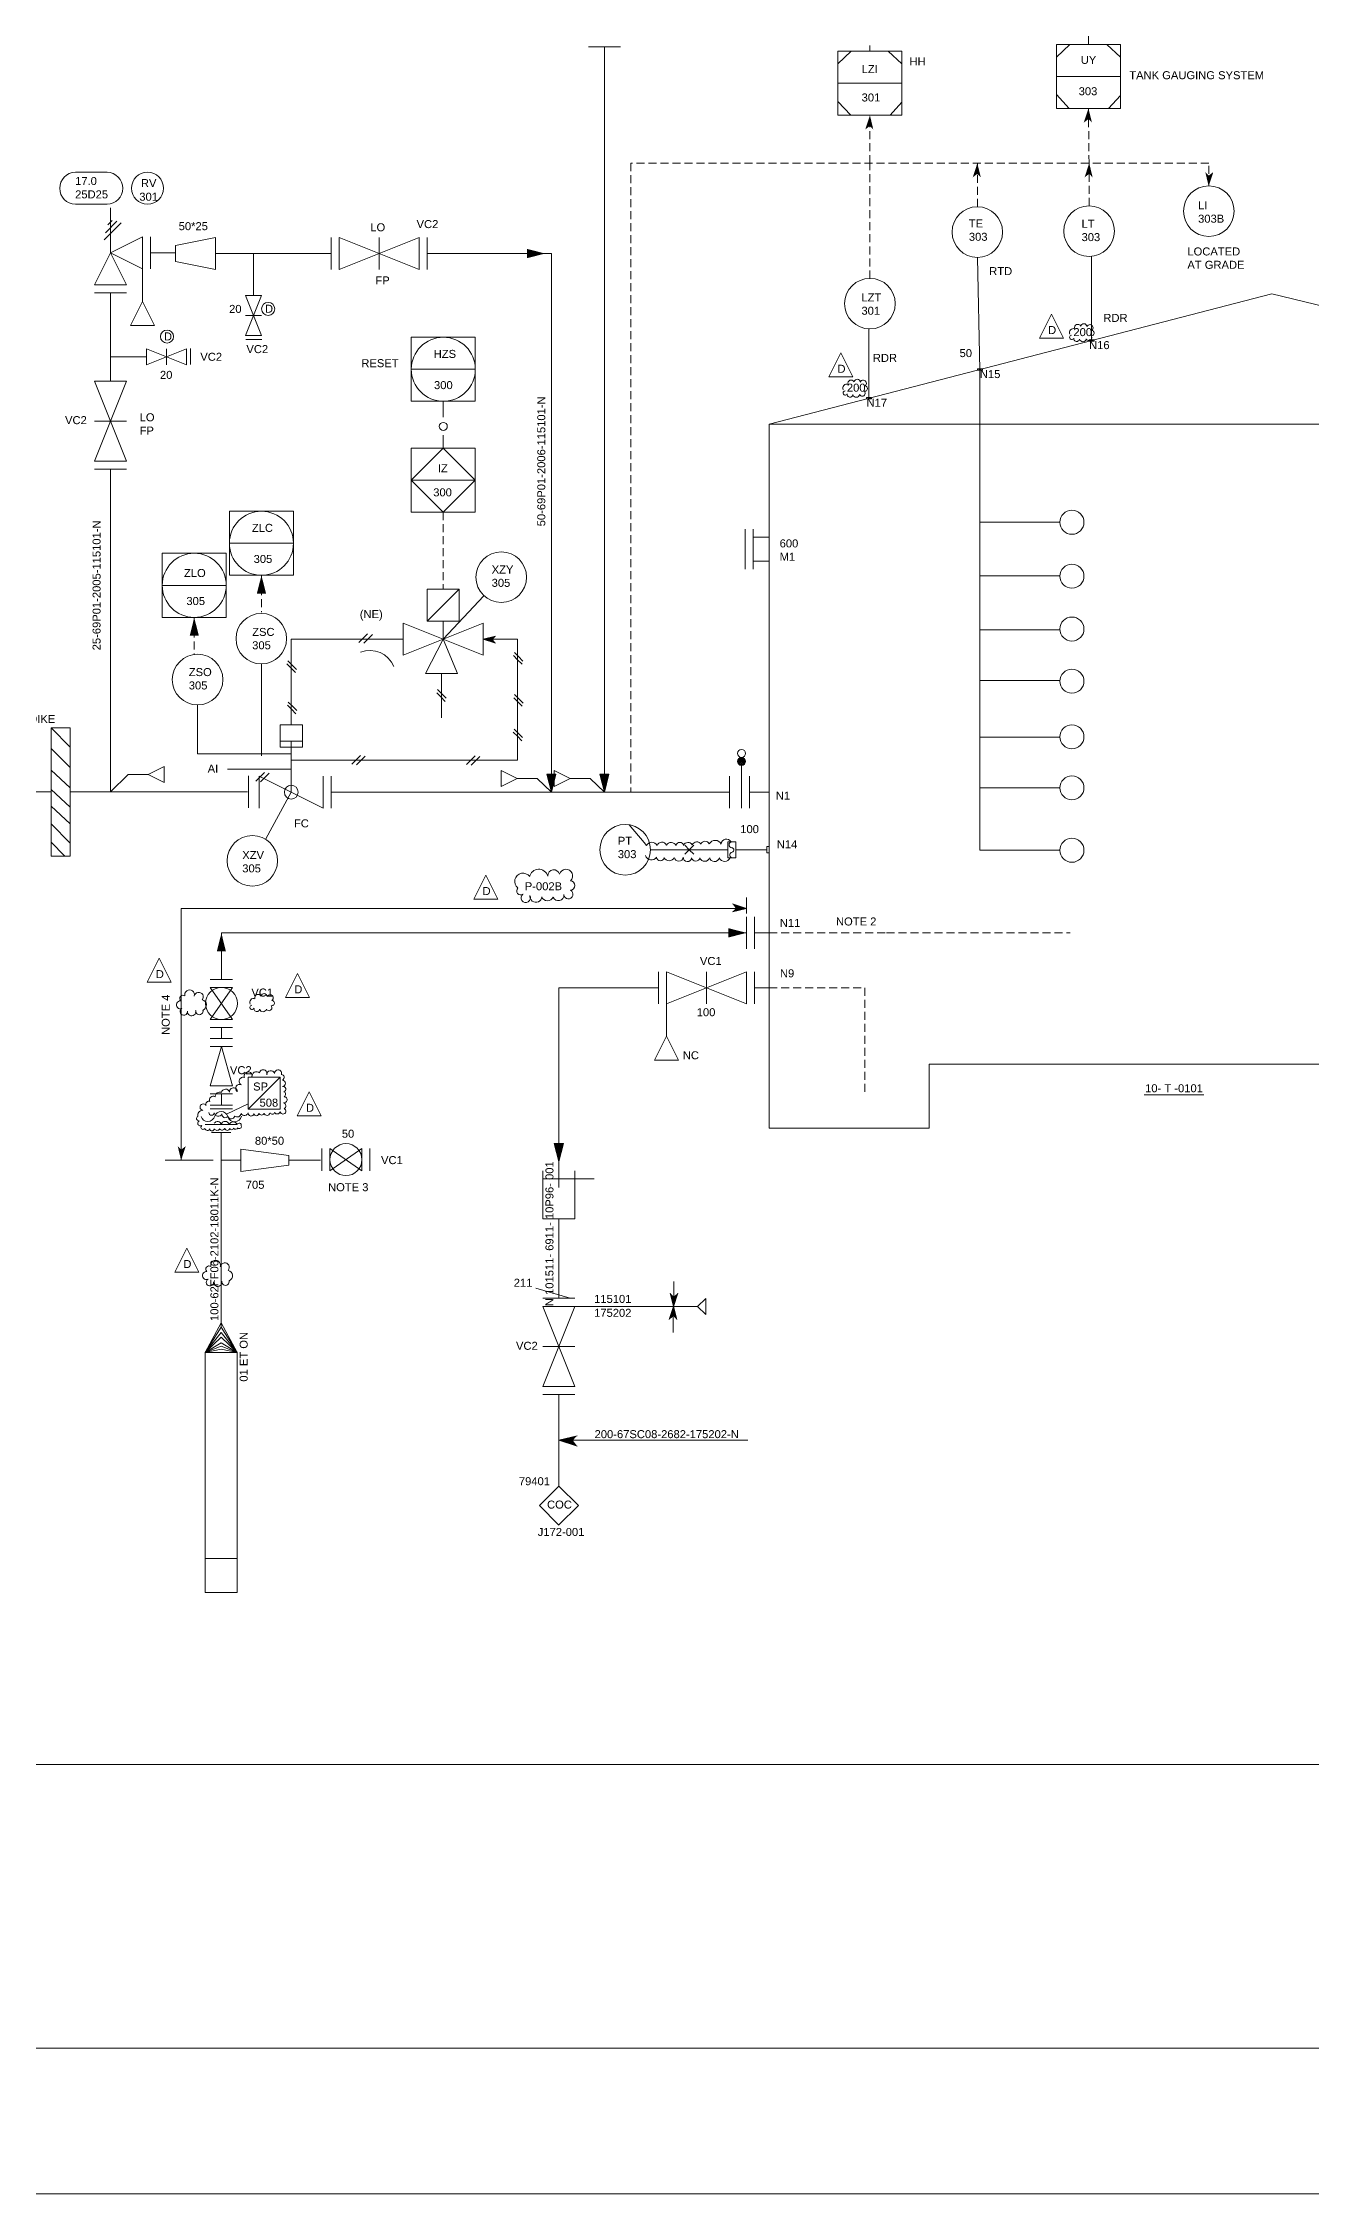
# Model space of a CAD drawing. Header units: millimetres. Extents: x -12 to 339, y -43 to 165.
# Drawn here: x 67.2 to 146.5, y -43.4 to 91 of the extents above; entities that cross this region are included whole.
import ezdxf

# ---------------------------------------------------------------- set-up
doc = ezdxf.new("R2010")
doc.units = ezdxf.units.MM
doc.header["$MEASUREMENT"] = 0
doc.linetypes.add('DASHED', pattern=[0.75, 0.5, -0.25])
doc.layers.add('PDF_Geometry', color=7, linetype='Continuous')
doc.styles.get("Standard").update_dxf_attribs({"font": 'arial.ttf'})

msp = doc.modelspace()

# ---------------------------------------------------------------- hatches: boundary and pattern name
at = {"lineweight": 5}
h = msp.add_hatch(color=256, dxfattribs=at)
h.dxf.hatch_style = 1
h.paths.add_polyline_path([(118.87, 86.47), (118.87, 85.8), (119.08, 85.58)])
h.paths.add_polyline_path([(118.58, 85.58), (118.87, 85.8), (118.87, 86.47)])
h = msp.add_hatch(color=256, dxfattribs=at)
h.dxf.hatch_style = 1
h.paths.add_polyline_path([(132.52, 86.9), (132.52, 86.23), (132.74, 86.01)])
h.paths.add_polyline_path([(132.23, 86.01), (132.52, 86.23), (132.52, 86.9)])
h = msp.add_hatch(color=256, dxfattribs=at)
h.dxf.hatch_style = 1
h.paths.add_polyline_path([(125.58, 83.47), (125.58, 82.81), (125.8, 82.59)])
h.paths.add_polyline_path([(125.29, 82.59), (125.58, 82.81), (125.58, 83.47)])
h = msp.add_hatch(color=256, dxfattribs=at)
h.dxf.hatch_style = 1
h.paths.add_polyline_path([(132.57, 83.48), (132.57, 82.81), (132.78, 82.59)])
h.paths.add_polyline_path([(132.28, 82.59), (132.57, 82.81), (132.57, 83.48)])
h = msp.add_hatch(color=256, dxfattribs=at)
h.dxf.hatch_style = 1
h.paths.add_polyline_path([(140.03, 82.03), (140.03, 82.7), (139.82, 82.92)])
h.paths.add_polyline_path([(140.32, 82.92), (140.03, 82.7), (140.03, 82.03)])
h = msp.add_hatch(color=256, dxfattribs=at)
h.dxf.hatch_style = 1
h.paths.add_polyline_path([(98.58, 77.83), (97.45, 78.12), (97.45, 77.83)])
h.paths.add_polyline_path([(98.58, 77.83), (97.45, 77.83), (97.45, 77.54)])
h = msp.add_hatch(color=256, dxfattribs=at)
h.dxf.hatch_style = 1
h.paths.add_polyline_path([(80.86, 57.72), (80.57, 56.58), (80.86, 56.58)])
h.paths.add_polyline_path([(80.86, 57.72), (80.86, 56.58), (81.15, 56.58)])
h = msp.add_hatch(color=256, dxfattribs=at)
h.dxf.hatch_style = 1
h.paths.add_polyline_path([(76.66, 55.09), (76.38, 53.95), (76.66, 53.95)])
h.paths.add_polyline_path([(76.66, 55.09), (76.66, 53.95), (76.95, 53.95)])
h = msp.add_hatch(color=256, dxfattribs=at)
h.dxf.hatch_style = 1
h.paths.add_polyline_path([(94.72, 53.73), (95.31, 53.73), (95.51, 53.92)])
h.paths.add_polyline_path([(95.51, 53.47), (95.31, 53.73), (94.72, 53.73)])
h = msp.add_hatch(color=256, dxfattribs=at)
h.dxf.hatch_style = 1
h.paths.add_polyline_path([(98.97, 44.18), (99.25, 45.31), (98.97, 45.31)])
h.paths.add_polyline_path([(98.97, 44.18), (98.97, 45.31), (98.68, 45.31)])
h = msp.add_hatch(color=256, dxfattribs=at)
h.dxf.hatch_style = 1
h.paths.add_polyline_path([(102.28, 44.18), (102.57, 45.31), (102.28, 45.31)])
h.paths.add_polyline_path([(102.28, 44.18), (102.28, 45.31), (101.99, 45.31)])
h = msp.add_hatch(color=256, dxfattribs=at)
h.dxf.hatch_style = 1
h.paths.add_polyline_path([(111.16, 36.92), (110.49, 36.92), (110.28, 36.71)])
h.paths.add_polyline_path([(110.28, 37.21), (110.49, 36.92), (111.16, 36.92)])
h = msp.add_hatch(color=256, dxfattribs=at)
h.dxf.hatch_style = 1
h.paths.add_polyline_path([(78.36, 35.37), (78.07, 34.23), (78.36, 34.23)])
h.paths.add_polyline_path([(78.36, 35.37), (78.36, 34.23), (78.64, 34.23)])
h = msp.add_hatch(color=256, dxfattribs=at)
h.dxf.hatch_style = 1
h.paths.add_polyline_path([(111.16, 35.39), (110.03, 35.68), (110.03, 35.39)])
h.paths.add_polyline_path([(111.16, 35.39), (110.03, 35.39), (110.03, 35.1)])
h = msp.add_hatch(color=256, dxfattribs=at)
h.dxf.hatch_style = 1
h.paths.add_polyline_path([(75.84, 21.17), (75.84, 21.84), (75.63, 22.06)])
h.paths.add_polyline_path([(76.13, 22.06), (75.84, 21.84), (75.84, 21.17)])
h = msp.add_hatch(color=256, dxfattribs=at)
h.dxf.hatch_style = 1
h.paths.add_polyline_path([(99.44, 21.1), (99.73, 22.23), (99.44, 22.23)])
h.paths.add_polyline_path([(99.44, 21.1), (99.44, 22.23), (99.15, 22.23)])
h = msp.add_hatch(color=256, dxfattribs=at)
h.dxf.hatch_style = 1
h.paths.add_polyline_path([(106.6, 12.05), (106.6, 12.67), (106.4, 12.87)])
h.paths.add_polyline_path([(106.87, 12.87), (106.6, 12.67), (106.6, 12.05)])
h = msp.add_hatch(color=256, dxfattribs=at)
h.dxf.hatch_style = 1
h.paths.add_polyline_path([(106.6, 12.05), (106.6, 11.43), (106.8, 11.23)])
h.paths.add_polyline_path([(106.33, 11.23), (106.6, 11.43), (106.6, 12.05)])
h = msp.add_hatch(color=256, dxfattribs=at)
h.dxf.hatch_style = 1
h.paths.add_polyline_path([(99.44, 3.69), (100.31, 3.69), (100.58, 3.97)])
h.paths.add_polyline_path([(100.58, 3.32), (100.31, 3.69), (99.44, 3.69)])

# ---------------------------------------------------------------- linework, layer by layer
for p, q in [((132.52, 90.9), (132.52, 91.72)), ((103.28, 90.74), (101.28, 90.74)), ((102.28, 84.63), (102.28, 90.72)), ((116.87, 86.48), (116.87, 90.48)), ((116.87, 90.48), (120.87, 90.48)), ((116.87, 89.68), (117.7, 90.48)), ((118.87, 90.48), (118.87, 90.83)), ((120.87, 89.68), (120.01, 90.48)), ((120.87, 90.48), (120.87, 86.48)), ((130.52, 86.9), (130.52, 90.9)), ((130.52, 90.9), (134.52, 90.9)), ((130.52, 90.1), (131.35, 90.9)), ((134.52, 90.1), (133.66, 90.9)), ((134.52, 90.9), (134.52, 86.9)), ((130.52, 88.9), (134.52, 88.9)), ((116.87, 88.48), (120.87, 88.48)), ((131.32, 86.9), (130.52, 87.76)), ((134.52, 87.7), (133.78, 86.9)), ((117.67, 86.48), (116.87, 87.33)), ((118.87, 86.48), (116.87, 86.48)), ((120.87, 86.48), (118.87, 86.48)), ((120.87, 87.28), (120.13, 86.48)), ((132.52, 86.9), (130.52, 86.9)), ((134.52, 86.9), (132.52, 86.9)), ((102.28, 44.18), (102.28, 84.63)), ((69.24, 82.91), (71.22, 82.91)), ((69.24, 80.91), (71.22, 80.91)), ((71.42, 77.87), (71.42, 80.69)), ((71.03, 78.69), (72.09, 79.75)), ((71.11, 79.13), (71.83, 79.85)), ((71.26, 79.62), (71.53, 79.89)), ((73.43, 78.87), (71.42, 77.87)), ((73.43, 78.87), (73.43, 76.87)), ((73.93, 77.87), (73.93, 78.87)), ((73.93, 78.87), (73.93, 76.87)), ((77.98, 78.84), (75.48, 78.34)), ((75.48, 78.34), (75.48, 77.34)), ((77.98, 76.84), (77.98, 78.84)), ((85.22, 76.83), (85.22, 78.83)), ((85.72, 78.83), (85.72, 76.83)), ((85.72, 78.83), (90.72, 76.83)), ((85.72, 76.83), (90.72, 78.83)), ((88.22, 76.83), (88.22, 78.83)), ((90.72, 76.83), (90.72, 78.83)), ((91.22, 77.83), (91.22, 78.83)), ((91.22, 78.83), (91.22, 76.83)), ((70.42, 75.87), (71.42, 77.87)), ((71.42, 77.87), (72.42, 75.87)), ((71.42, 77.87), (73.43, 76.87)), ((73.43, 76.87), (73.43, 74.84)), ((73.93, 76.87), (73.93, 77.87)), ((73.93, 77.87), (75.47, 77.87)), ((75.48, 77.34), (77.98, 76.84)), ((77.98, 77.84), (85.22, 77.84)), ((80.37, 77.84), (80.37, 75.21)), ((85.22, 77.83), (85.22, 76.83)), ((88.22, 77.83), (88.22, 76.83)), ((91.22, 77.83), (98.97, 77.83)), ((98.97, 77.83), (98.97, 76.39)), ((125.74, 70.55), (125.58, 77.59)), ((132.72, 72.44), (132.72, 77.65)), ((72.42, 75.87), (70.42, 75.87)), ((70.92, 75.37), (70.42, 75.37)), ((70.42, 75.37), (72.42, 75.37)), ((71.42, 75.37), (70.92, 75.37)), ((71.42, 75.87), (72.42, 75.87)), ((71.42, 71.37), (71.42, 75.37)), ((98.97, 44.18), (98.97, 76.39)), ((143.98, 75.32), (112.58, 67.18)), ((177.25, 67.18), (143.98, 75.32)), ((72.68, 73.34), (73.43, 74.84)), ((73.43, 74.84), (74.18, 73.34)), ((80.87, 75.21), (79.87, 75.21)), ((80.87, 75.21), (79.87, 72.71)), ((80.87, 72.71), (79.87, 75.21)), ((80.87, 73.96), (79.87, 73.96)), ((80.37, 73.96), (80.87, 73.96)), ((129.46, 72.55), (130.21, 74.05)), ((130.21, 74.05), (130.96, 72.55)), ((73.43, 73.34), (72.68, 73.34)), ((72.68, 73.34), (74.18, 73.34)), ((79.86, 72.71), (80.86, 72.71)), ((90.22, 68.6), (90.22, 72.6)), ((90.22, 72.6), (94.22, 72.6)), ((94.22, 72.6), (94.22, 68.6)), ((118.81, 68.84), (118.81, 73.12)), ((71.42, 69.85), (71.42, 71.37)), ((71.42, 71.37), (73.68, 71.37)), ((73.68, 71.37), (73.68, 71.87)), ((73.68, 71.87), (73.68, 70.87)), ((73.68, 71.87), (76.18, 70.87)), ((76.18, 71.87), (73.68, 70.87)), ((73.68, 70.87), (74.93, 71.37)), ((74.93, 71.37), (74.93, 71.87)), ((74.93, 71.87), (74.93, 70.87)), ((76.18, 70.87), (76.18, 71.87)), ((76.18, 70.87), (76.18, 71.87)), ((76.43, 71.89), (76.43, 70.89)), ((76.43, 71.29), (76.43, 71.79)), ((76.43, 71.37), (76.43, 71.29)), ((80.89, 72.46), (79.89, 72.46)), ((116.31, 70.13), (117.06, 71.63)), ((117.06, 71.63), (117.81, 70.13)), ((129.46, 72.55), (130.96, 72.55)), ((90.22, 70.6), (94.22, 70.6)), ((116.31, 70.13), (117.81, 70.13)), ((125.74, 70.55), (125.74, 40.55)), ((72.42, 69.85), (70.42, 69.85)), ((70.42, 64.85), (72.42, 69.85)), ((72.42, 64.85), (70.42, 69.85)), ((92.22, 68.6), (90.22, 68.6)), ((92.22, 67.6), (92.22, 68.6)), ((94.22, 68.6), (92.22, 68.6)), ((72.42, 67.35), (70.42, 67.35)), ((71.42, 67.35), (72.42, 67.35)), ((92.22, 65.67), (92.22, 66.49)), ((112.58, 44.18), (112.58, 67.18)), ((144.91, 67.18), (112.58, 67.18)), ((144.91, 67.18), (177.25, 67.18)), ((71.42, 64.85), (70.42, 64.85)), ((70.42, 64.85), (72.42, 64.85)), ((90.22, 61.67), (90.22, 65.67)), ((90.22, 65.67), (94.22, 65.67)), ((90.22, 63.67), (92.22, 65.67)), ((92.22, 65.67), (94.22, 63.67)), ((94.22, 65.67), (94.22, 61.67)), ((72.42, 64.35), (70.42, 64.35)), ((71.42, 44.19), (71.42, 64.35)), ((71.42, 64.35), (72.42, 64.35)), ((92.22, 61.67), (90.22, 63.67)), ((94.22, 63.67), (90.22, 63.67)), ((94.22, 63.67), (92.22, 61.67)), ((78.86, 61.73), (82.86, 61.73)), ((78.86, 61.73), (78.86, 57.73)), ((82.86, 61.73), (82.86, 57.73)), ((92.22, 61.67), (90.22, 61.67)), ((94.22, 61.67), (92.22, 61.67)), ((111.08, 60.62), (111.08, 58.12)), ((111.58, 60.12), (111.58, 60.62)), ((111.58, 60.62), (111.58, 58.62)), ((125.74, 61.04), (130.74, 61.04)), ((78.86, 59.73), (82.86, 59.73)), ((112.58, 60.12), (111.58, 60.12)), ((74.66, 59.1), (78.66, 59.1)), ((74.66, 59.1), (74.66, 55.1)), ((78.66, 59.1), (78.66, 55.1)), ((111.58, 58.62), (111.58, 58.12)), ((111.58, 58.12), (111.58, 58.62)), ((111.58, 58.62), (112.58, 58.62)), ((74.66, 57.1), (78.66, 57.1)), ((82.86, 57.73), (78.86, 57.73)), ((91.22, 54.87), (91.22, 56.87)), ((91.22, 56.87), (93.22, 56.87)), ((91.22, 54.87), (93.22, 56.87)), ((92.22, 53.73), (94.76, 56.45)), ((93.22, 56.87), (93.22, 54.87)), ((125.74, 57.69), (130.74, 57.69)), ((78.66, 55.1), (74.66, 55.1)), ((86.95, 53.53), (87.49, 54.07)), ((87.25, 53.49), (87.79, 54.03)), ((89.72, 53.73), (89.72, 54.73)), ((89.72, 54.73), (89.72, 52.73)), ((89.72, 54.73), (94.72, 52.73)), ((94.72, 54.73), (89.72, 52.73)), ((92.22, 54.87), (91.22, 54.87)), ((92.22, 54.87), (91.22, 54.87)), ((92.22, 53.73), (92.22, 54.87)), ((93.22, 54.87), (92.22, 54.87)), ((94.72, 52.73), (94.72, 54.73)), ((94.72, 52.73), (94.72, 54.73)), ((125.74, 54.33), (130.74, 54.33)), ((82.72, 48.39), (82.72, 53.73)), ((82.72, 53.73), (89.72, 53.73)), ((89.72, 52.73), (92.22, 53.73)), ((91.1, 51.59), (92.22, 53.73)), ((93.1, 51.59), (92.22, 53.73)), ((96.85, 53.73), (94.72, 53.73)), ((96.86, 52.45), (96.6, 52.71)), ((96.91, 52.65), (96.66, 52.91)), ((96.85, 46.18), (96.85, 53.73)), ((97.14, 52.17), (96.86, 52.45)), ((97.19, 52.37), (96.91, 52.65)), ((80.86, 46.45), (80.86, 52.19)), ((82.71, 51.93), (82.45, 52.19)), ((82.76, 52.13), (82.5, 52.39)), ((82.98, 51.66), (82.71, 51.93)), ((83.04, 51.85), (82.76, 52.13)), ((91.1, 51.59), (93.1, 51.59)), ((92.1, 51.59), (92.1, 48.82)), ((125.74, 51.15), (130.74, 51.15)), ((82.79, 49.55), (82.53, 49.81)), ((92.07, 50.13), (91.81, 50.39)), ((92.12, 50.33), (91.86, 50.59)), ((92.34, 49.85), (92.07, 50.13)), ((92.39, 50.05), (92.12, 50.33)), ((96.88, 49.82), (96.62, 50.08)), ((96.93, 50.02), (96.67, 50.28)), ((97.15, 49.55), (96.88, 49.82)), ((97.21, 49.74), (96.93, 50.02)), ((76.87, 49.63), (76.87, 46.58)), ((82.02, 46.99), (82.02, 48.39)), ((82.02, 48.39), (83.42, 48.39)), ((82.74, 49.36), (82.48, 49.61)), ((83.01, 49.08), (82.74, 49.36)), ((83.07, 49.28), (82.79, 49.55)), ((83.42, 48.39), (83.42, 46.99)), ((67.72, 44.19), (67.72, 48.19)), ((67.72, 48.19), (68.92, 48.19)), ((67.72, 48.19), (68.92, 47)), ((68.92, 48.19), (68.92, 40.19)), ((82.02, 47.37), (83.42, 47.37)), ((83.42, 47.37), (82.72, 47.37)), ((82.72, 47.37), (82.72, 46.99)), ((96.85, 47.67), (96.59, 47.93)), ((96.9, 47.87), (96.64, 48.12)), ((97.12, 47.39), (96.85, 47.67)), ((97.17, 47.59), (96.9, 47.87)), ((125.74, 47.62), (130.74, 47.62)), ((68.92, 45.71), (67.72, 46.91)), ((74.79, 45.79), (73.79, 45.29)), ((74.79, 44.79), (74.79, 45.79)), ((76.87, 46.58), (82.72, 46.58)), ((82.72, 46.99), (82.02, 46.99)), ((82.72, 46.58), (82.72, 46.99)), ((83.42, 46.99), (82.72, 46.99)), ((82.72, 46.58), (82.72, 46.18)), ((82.72, 44.18), (82.72, 46.18)), ((82.72, 46.18), (96.85, 46.18)), ((86.5, 45.93), (87.04, 46.47)), ((86.8, 45.89), (87.34, 46.43)), ((93.66, 45.91), (94.2, 46.45)), ((93.96, 45.87), (94.5, 46.41)), ((110.85, 45.6), (110.85, 45.85)), ((68.92, 44.45), (67.72, 45.55)), ((68.92, 43.25), (67.72, 44.35)), ((71.42, 44.19), (72.53, 45.29)), ((72.53, 45.29), (73.79, 45.29)), ((73.79, 45.29), (74.79, 44.79)), ((82.72, 45.62), (78.73, 45.62)), ((80.06, 45.19), (80.06, 43.19)), ((81.04, 45.4), (80.5, 44.86)), ((80.72, 45.18), (84.72, 43.18)), ((80.72, 44.18), (80.72, 45.18)), ((81.34, 45.36), (80.81, 44.82)), ((84.72, 43.18), (84.72, 45.18)), ((85.22, 44.18), (85.22, 45.18)), ((95.83, 45.54), (95.83, 44.54)), ((96.83, 45.04), (95.83, 45.54)), ((95.83, 44.54), (96.83, 45.04)), ((98.1, 45.04), (96.83, 45.04)), ((98.97, 44.18), (98.09, 45.04)), ((99.15, 45.54), (99.15, 44.54)), ((100.15, 45.04), (99.15, 45.54)), ((99.15, 44.54), (100.15, 45.04)), ((101.41, 45.04), (100.15, 45.04)), ((102.28, 44.18), (101.4, 45.04)), ((110.1, 44.18), (110.1, 45.18)), ((110.85, 45.6), (110.85, 43.18)), ((111.35, 44.18), (111.35, 45.18)), ((125.74, 44.44), (130.74, 44.44)), ((65.8, 44.19), (67.72, 44.19)), ((67.72, 40.19), (67.72, 44.19)), ((68.92, 42.21), (67.72, 43.3)), ((68.92, 44.19), (79.99, 44.19)), ((68.92, 44.19), (71.42, 44.19)), ((80.06, 43.19), (80.06, 44.19)), ((80.72, 44.18), (80.72, 43.18)), ((82.72, 44.18), (81.13, 41.26)), ((85.22, 44.18), (85.22, 43.18)), ((85.22, 44.18), (98.97, 44.18)), ((98.97, 44.18), (102.28, 44.18)), ((102.28, 44.18), (110.1, 44.18)), ((110.1, 44.18), (110.1, 43.18)), ((111.35, 43.18), (111.35, 44.18)), ((111.35, 44.18), (112.58, 44.18)), ((112.58, 44.18), (112.58, 40.28)), ((67.72, 42.19), (68.92, 40.99)), ((67.72, 41.05), (68.56, 40.21)), ((105.16, 40.58), (110, 40.58)), ((107.3, 40.86), (107.58, 40.58)), ((107.58, 40.58), (107.3, 40.3)), ((107.58, 40.58), (107.86, 40.86)), ((107.58, 40.58), (107.86, 40.3)), ((110, 40.58), (110, 41.08)), ((110, 41.08), (110.2, 41.08)), ((110, 40.08), (110, 40.58)), ((110.2, 41.08), (110.5, 41.08)), ((110.5, 41.08), (110.5, 40.08)), ((110.5, 40.58), (112.19, 40.58)), ((112.19, 40.58), (112.43, 40.58)), ((112.58, 40.78), (112.43, 40.78)), ((112.43, 40.78), (112.43, 40.58)), ((112.43, 40.58), (112.43, 40.39)), ((112.43, 40.39), (112.58, 40.39)), ((125.74, 40.55), (130.74, 40.55)), ((68.92, 40.19), (67.72, 40.19)), ((94.13, 37.5), (94.88, 39)), ((94.88, 39), (95.63, 37.5)), ((110.5, 40.08), (110, 40.08)), ((112.58, 40.28), (112.58, 30.18)), ((75.84, 21.18), (75.84, 36.92)), ((75.84, 36.92), (92.51, 36.92)), ((92.51, 36.92), (102.05, 36.92)), ((94.13, 37.5), (95.63, 37.5)), ((102.05, 36.92), (111.16, 36.92)), ((111.16, 36.59), (111.16, 37.59)), ((111.16, 35.39), (111.16, 36.39)), ((111.16, 36.39), (111.16, 34.39)), ((111.66, 35.89), (111.66, 36.39)), ((111.66, 36.39), (111.66, 34.39)), ((78.36, 32.48), (78.36, 35.39)), ((78.36, 35.39), (92.51, 35.39)), ((92.51, 35.39), (111.16, 35.39)), ((111.66, 35.39), (111.66, 35.89)), ((111.66, 35.39), (112.58, 35.39)), ((73.72, 32.31), (74.47, 33.81)), ((74.47, 33.81), (75.22, 32.31)), ((73.72, 32.31), (75.22, 32.31)), ((78.36, 32.48), (77.66, 32.48)), ((77.66, 32.48), (79.06, 32.48)), ((82.37, 31.36), (83.12, 32.86)), ((83.12, 32.86), (83.87, 31.36)), ((105.66, 31.95), (105.66, 32.95)), ((105.66, 32.95), (105.66, 30.95)), ((106.16, 30.95), (106.16, 32.95)), ((111.16, 32.95), (106.16, 30.95)), ((106.16, 30.95), (106.16, 32.95)), ((106.16, 32.95), (111.16, 30.95)), ((108.66, 31.95), (108.66, 32.95)), ((108.66, 32.95), (108.66, 30.95)), ((111.16, 31.95), (111.16, 32.95)), ((111.16, 32.95), (111.16, 30.95)), ((111.66, 31.95), (111.66, 32.95)), ((111.66, 32.95), (111.66, 30.95)), ((79.06, 31.98), (77.66, 31.98)), ((77.66, 31.98), (79.06, 29.98)), ((77.66, 29.98), (79.06, 31.98)), ((78.36, 31.98), (79.06, 31.98)), ((82.37, 31.36), (83.87, 31.36)), ((105.66, 31.95), (99.44, 31.95)), ((99.44, 31.95), (99.44, 19.91)), ((106.17, 30.96), (106.17, 28.93)), ((112.58, 31.95), (111.66, 31.95)), ((79.06, 29.98), (77.66, 29.98)), ((78.36, 29.98), (77.66, 29.98)), ((79.06, 29.98), (77.66, 29.98)), ((78.36, 29.98), (79.06, 29.98)), ((112.58, 30.18), (112.58, 23.18)), ((79.06, 29.48), (77.66, 29.48)), ((79.06, 28.78), (77.66, 28.78)), ((77.66, 28.78), (78.36, 28.78)), ((77.66, 25.83), (78.36, 28.28)), ((79.06, 28.28), (77.66, 28.28)), ((78.36, 28.78), (78.36, 29.48)), ((78.36, 29.48), (79.06, 29.48)), ((78.36, 28.78), (79.06, 28.78)), ((78.36, 28.28), (79.06, 25.83)), ((78.36, 28.28), (79.06, 28.28)), ((105.42, 27.43), (106.17, 28.93)), ((106.17, 28.93), (106.92, 27.43)), ((106.17, 27.43), (105.42, 27.43)), ((105.42, 27.43), (106.92, 27.43)), ((122.58, 23.18), (122.58, 27.18)), ((167.25, 27.18), (122.58, 27.18)), ((78.36, 25.83), (77.66, 25.83)), ((77.66, 25.83), (79.06, 25.83)), ((80.03, 24.37), (80.03, 26.37)), ((80.03, 26.37), (82.03, 26.37)), ((80.03, 24.37), (82.03, 26.37)), ((82.03, 26.37), (82.03, 24.37)), ((78.36, 25.33), (77.66, 25.33)), ((77.66, 25.33), (79.06, 25.33)), ((78.36, 24.63), (77.66, 24.63)), ((77.66, 24.63), (79.06, 24.63)), ((77.66, 24.4), (79.06, 24.4)), ((78.36, 24.63), (78.36, 25.33)), ((78.68, 24.06), (80.03, 24.71)), ((79.06, 25.33), (78.86, 25.33)), ((80.03, 24.71), (80.03, 24.37)), ((82.03, 24.37), (80.03, 24.37)), ((83.1, 23.96), (83.85, 25.46)), ((83.85, 25.46), (84.6, 23.96)), ((136.01, 25.26), (139.73, 25.26)), ((79.34, 23.42), (77.34, 23.42)), ((78.94, 22.92), (77.74, 22.92)), ((78.34, 23.42), (79.34, 23.42)), ((78.34, 22.92), (78.94, 22.92)), ((78.34, 10.77), (78.34, 22.9)), ((83.1, 23.96), (84.6, 23.96)), ((112.58, 23.18), (122.58, 23.18)), ((79.58, 21.18), (79.58, 21.88)), ((79.58, 21.88), (79.58, 20.48)), ((82.58, 21.48), (79.58, 21.88)), ((84.64, 20.52), (84.64, 21.92)), ((85.14, 21.22), (85.14, 21.92)), ((85.14, 21.92), (85.14, 20.52)), ((85.14, 20.52), (87.14, 21.92)), ((87.14, 20.52), (85.14, 21.92)), ((87.14, 21.22), (87.14, 21.92)), ((87.14, 21.92), (87.14, 20.52)), ((87.14, 21.92), (87.14, 20.52)), ((87.64, 21.22), (87.64, 21.92)), ((87.64, 21.92), (87.64, 20.52)), ((75.84, 21.18), (74.84, 21.18)), ((77.84, 21.18), (75.84, 21.18)), ((78.34, 21.18), (79.58, 21.18)), ((82.58, 20.88), (79.58, 20.48)), ((82.58, 21.18), (82.58, 21.48)), ((82.58, 21.18), (82.58, 20.88)), ((82.58, 21.18), (84.55, 21.18)), ((84.64, 21.22), (84.64, 20.52)), ((87.14, 21.22), (87.14, 20.52)), ((98.44, 17.52), (98.44, 20.52)), ((100.44, 20.02), (100.44, 20.52)), ((100.44, 20.52), (100.44, 18.02)), ((99.44, 20.02), (98.44, 20.02)), ((98.44, 20.02), (100.44, 20.02)), ((99.44, 19.91), (99.44, 19.49)), ((100.44, 20.02), (101.64, 20.02)), ((100.44, 17.52), (98.44, 17.52)), ((99.44, 15.67), (99.44, 17.52)), ((100.44, 18.02), (100.44, 17.52)), ((75.45, 14.2), (76.2, 15.7)), ((76.2, 15.7), (76.95, 14.2)), ((99.44, 15.67), (99.44, 12.56)), ((75.45, 14.2), (76.95, 14.2)), ((106.61, 12.65), (106.61, 13.61)), ((100.15, 12.56), (98.01, 13.19)), ((99.44, 12.56), (98.44, 12.56)), ((98.44, 12.56), (100.44, 12.56)), ((108.09, 12.04), (108.62, 12.54)), ((108.62, 12.04), (108.62, 12.54)), ((108.62, 12.54), (108.62, 11.54)), ((78.34, 11.03), (77.34, 9.17)), ((78.34, 10.76), (77.34, 9.17)), ((79.34, 9.17), (78.34, 11.03)), ((79.34, 9.17), (78.34, 10.76)), ((100.44, 12.05), (98.44, 12.05)), ((98.44, 7.05), (100.44, 12.05)), ((100.44, 7.05), (98.44, 12.05)), ((100.44, 12.05), (108.09, 12.05)), ((106.58, 11.4), (106.58, 10.43)), ((108.62, 11.54), (108.09, 12.04)), ((78.34, 10.43), (77.34, 9.17)), ((78.34, 10.13), (77.34, 9.17)), ((78.34, 9.77), (77.34, 9.17)), ((77.34, 9.17), (78.34, 9.77)), ((78.34, 9.56), (77.34, 9.17)), ((79.34, 9.17), (78.34, 10.43)), ((79.34, 9.17), (78.34, 10.13)), ((78.34, 9.77), (79.34, 9.17)), ((79.34, 9.17), (78.34, 9.56)), ((100.44, 9.55), (98.44, 9.55)), ((99.44, 9.55), (100.44, 9.55)), ((78.34, 9.39), (77.34, 9.17)), ((79.34, 9.17), (77.34, 9.17)), ((77.34, 9.17), (77.34, -5.83)), ((77.34, 9.17), (79.34, 9.17)), ((77.34, 9.17), (79.34, 9.17)), ((77.34, 9.17), (79.34, 9.17)), ((77.34, 9.17), (79.34, 9.17)), ((77.34, 9.17), (79.34, 9.17)), ((77.34, 9.17), (79.34, 9.17)), ((79.34, 9.17), (78.34, 9.39)), ((79.34, 4.17), (79.34, 9.17)), ((99.44, 7.05), (98.44, 7.05)), ((98.44, 7.05), (100.44, 7.05)), ((100.44, 6.55), (98.44, 6.55)), ((99.44, 6.55), (100.44, 6.55)), ((99.44, 6.55), (99.44, 0.83)), ((79.34, -5.83), (79.34, 4.17)), ((99.44, 3.69), (108.49, 3.69)), ((108.49, 3.69), (111.24, 3.69)), ((98.22, -0.39), (99.44, 0.83)), ((99.44, 0.83), (100.66, -0.39)), ((99.44, -1.61), (98.22, -0.39)), ((100.66, -0.38), (99.44, -1.6)), ((79.34, -3.7), (77.34, -3.7)), ((77.34, -5.83), (79.34, -5.83))]:
    msp.add_line(p, q, dxfattribs=at)
at = {"linetype": 'DASHED', "lineweight": 5}
for p, q in [((118.87, 83.48), (118.87, 86.48)), ((132.56, 83.48), (132.52, 86.9)), ((140.04, 83.48), (103.94, 83.48)), ((103.94, 83.48), (103.94, 44.18)), ((118.87, 76.28), (118.87, 83.48)), ((125.58, 80.75), (125.58, 83.48)), ((132.56, 80.81), (132.56, 83.48)), ((140.04, 82.06), (140.04, 83.48)), ((92.22, 61.67), (92.22, 56.87)), ((80.86, 57.73), (80.86, 55.43)), ((76.66, 55.1), (76.66, 52.8)), ((112.58, 35.39), (119.9, 35.39)), ((119.9, 35.39), (131.38, 35.39)), ((112.58, 31.95), (118.56, 31.95)), ((118.56, 31.95), (118.56, 25.31))]:
    msp.add_line(p, q, dxfattribs=at)
at = {"lineweight": 0}
for points in [[(-12, 164.94), (338.56, 164.94), (338.56, -43.4), (-12, -43.4)], [(-5.18, 154.94), (331.28, 154.94), (331.28, -34.3), (-5.18, -34.3)]]:
    msp.add_lwpolyline(points, close=True, dxfattribs=at)
at = {"lineweight": 5}
for points in [[(132.56, 72.36), (132.88, 72.36), (132.88, 72.44), (132.56, 72.44)], [(125.58, 70.55), (125.9, 70.55), (125.9, 70.63), (125.58, 70.63)], [(118.66, 68.76), (118.97, 68.76), (118.97, 68.84), (118.66, 68.84)]]:
    msp.add_lwpolyline(points, close=True, dxfattribs=at)
for points in [[(103.84, 42.14), (104.77, 41.03), (104.92, 40.84, 0.588069)], [(110.33, 40.08, -0.9921), (110.26, 40.43, 0.861524), (110.24, 40.71, -0.917417), (110.24, 41.08, -0.556199)]]:
    msp.add_lwpolyline(points, format="xyb", dxfattribs=at)
at = {"lineweight": 0}
msp.add_lwpolyline([(-5.18, -16.56), (331.28, -16.56)], dxfattribs=at)
at = {"lineweight": 5}
for centre, radius in [((73.74, 81.91), 1), ((140.04, 80.48), 1.58), ((125.58, 79.17), 1.58), ((132.56, 79.23), 1.58), ((118.87, 74.7), 1.58), ((81.28, 74.37), 0.408), ((74.96, 72.64), 0.408), ((92.22, 70.6), 2), ((92.22, 67.03), 0.25), ((80.86, 59.73), 2), ((131.49, 61.04), 0.75), ((95.84, 57.61), 1.58), ((76.66, 57.1), 2), ((131.49, 57.67), 0.75), ((80.85, 53.77), 1.58), ((131.49, 54.37), 0.75), ((76.87, 51.21), 1.58), ((131.49, 51.11), 0.75), ((131.49, 47.64), 0.75), ((110.85, 46.6), 0.25), ((110.85, 46.1), 0.25), ((110.85, 46.1), 0.2), ((110.85, 46.1), 0.15), ((110.85, 46.1), 0.1), ((110.85, 46.1), 0.05), ((110.85, 46.1), 0.02), ((82.72, 44.18), 0.43), ((131.49, 44.45), 0.75), ((103.58, 40.58), 1.58), ((80.29, 39.89), 1.58), ((131.49, 40.55), 0.75), ((78.36, 30.98), 1), ((86.14, 21.22), 1)]:
    msp.add_circle(centre, radius, dxfattribs=at)
for centre, radius, start, end in [((69.26, 81.91), 1, 91.4518, 268.5482), ((71.19, 81.91), 1, 271.4518, 88.5482), ((131.58, 72.9), 0.242, 69.9547, 206.2919), ((131.48, 72.59), 0.134, 95.8513, 339.3281), ((131.86, 73.2), 0.205, 27.8428, 198.2666), ((132.23, 73.25), 0.197, 4.8549, 169.0168), ((132.55, 72.57), 0.183, 205.8226, 42.13), ((132.61, 73.19), 0.198, 304.6755, 155.7562), ((132.71, 72.86), 0.169, 260.1109, 85.6283), ((131.78, 72.51), 0.177, 167.0505, 352.5567), ((132.17, 72.54), 0.219, 194.5751, 347.3018), ((117.7, 69.72), 0.205, 27.8428, 198.2666), ((118.08, 69.78), 0.197, 4.8549, 169.0168), ((118.45, 69.72), 0.198, 304.6755, 155.7562), ((117.42, 69.43), 0.242, 69.9547, 206.2919), ((117.33, 69.12), 0.134, 95.8513, 339.3281), ((117.62, 69.03), 0.177, 167.0505, 352.5567), ((118.01, 69.07), 0.219, 194.5751, 347.3018), ((118.39, 69.1), 0.183, 205.8226, 42.13), ((118.55, 69.39), 0.169, 260.1109, 85.6283), ((87.63, 51.4), 1.63, 22.4245, 110.9864), ((105.25, 40.68), 0.368, 28.3507, 153.2619), ((105.87, 40.74), 0.32, 24.9162, 159.8274), ((106.45, 40.69), 0.345, 27.0721, 147.2766), ((107, 40.8), 0.24, 13.0839, 168.8243), ((107.51, 40.74), 0.302, 30.4007, 157.8823), ((108.06, 40.75), 0.322, 35.5232, 152.6418), ((108.58, 40.82), 0.288, 28.775, 156.4262), ((109.2, 40.75), 0.417, 26.7679, 150.7962), ((109.91, 40.9), 0.342, 32.6191, 172.5626), ((97.2, 38.6), 0.519, 36.5712, 231.8971), ((98.18, 38.78), 0.584, 15.966, 167.8494), ((99.12, 38.95), 0.376, 16.5878, 180.8914), ((99.88, 38.95), 0.415, 312.1464, 165.0333), ((105.22, 40.33), 0.386, 197.8544, 326.627), ((105.78, 40.12), 0.235, 180.4723, 355.7123), ((106.33, 40.22), 0.335, 200.135, 338.4337), ((106.92, 40.15), 0.285, 189.9457, 353.2342), ((107.47, 40.1), 0.263, 177.9156, 355.2564), ((107.99, 40.13), 0.263, 190.3781, 349.6219), ((108.55, 40.18), 0.321, 198.4649, 343.003), ((109.16, 40.15), 0.308, 192.0308, 343.4516), ((109.79, 40.22), 0.367, 204.6131, 338.2857), ((97.05, 38.01), 0.248, 133.8565, 306.9156), ((97.37, 37.58), 0.294, 126.9156, 28.5729), ((98, 37.67), 0.37, 171.8627, 356.4341), ((98.73, 37.78), 0.388, 200.8291, 336.1584), ((99.41, 37.74), 0.341, 199.5816, 6.1495), ((100.03, 37.8), 0.286, 185.6744, 62.8587), ((100.15, 38.35), 0.293, 271.558, 88.442), ((75.79, 30.89), 0.247, 81.8358, 294.4366), ((75.95, 31.29), 0.199, 53.161, 230.4822), ((76.37, 31.52), 0.307, 343.7223, 194.1175), ((76.94, 31.39), 0.284, 317.9265, 171.0796), ((77.09, 30.88), 0.335, 290.8432, 79.1206), ((80.37, 31.05), 0.242, 69.9547, 206.2919), ((80.65, 31.34), 0.205, 27.8428, 198.2666), ((81.02, 31.4), 0.197, 4.8549, 169.0168), ((81.4, 31.33), 0.198, 304.6755, 155.7562), ((81.5, 31), 0.169, 260.1109, 85.6283), ((76.01, 30.47), 0.233, 119.9709, 8.4213), ((76.5, 30.47), 0.262, 173.6654, 13.7918), ((76.98, 30.51), 0.233, 174.0394, 13.2041), ((80.27, 30.74), 0.134, 95.8513, 339.3281), ((80.57, 30.65), 0.177, 167.0505, 352.5567), ((80.96, 30.68), 0.219, 194.5751, 347.3018), ((81.33, 30.71), 0.183, 205.8226, 42.13), ((78.61, 25.37), 0.257, 13.7017, 167.8818), ((79.11, 25.46), 0.25, 4.0292, 185.4763), ((79.5, 25.67), 0.249, 62.5594, 233.5597), ((79.71, 26.12), 0.248, 66.1482, 247.8431), ((80.03, 26.46), 0.248, 338.5263, 206.5929), ((80.56, 26.42), 0.295, 51.3994, 188.452), ((80.97, 26.6), 0.238, 337.4715, 169.4549), ((81.44, 26.53), 0.245, 16.4103, 184.9134), ((81.9, 26.61), 0.223, 338.0153, 181.8783), ((82.11, 26.36), 0.17, 292.5877, 91.4529), ((82.15, 25.99), 0.207, 279.1815, 82.7621), ((82.21, 25.63), 0.168, 284.7033, 101.6611), ((77.19, 23.99), 0.313, 90.5703, 192.8594), ((77.23, 24.5), 0.206, 33.1563, 258.7025), ((77.57, 24.68), 0.186, 66.2549, 200.4284), ((77.84, 24.96), 0.223, 57.0203, 207.7312), ((78.35, 23.8), 0.425, 15.018, 162.3319), ((78.27, 25.14), 0.303, 73.0191, 178.7915), ((81.84, 24.27), 0.2, 212.4808, 344.9984), ((82.21, 24.24), 0.175, 187.7627, 69.1023), ((82.28, 24.96), 0.186, 257.7985, 89.2741), ((82.18, 24.58), 0.203, 296.5463, 71.933), ((82.19, 25.3), 0.178, 300.8301, 69.1168), ((76.96, 23.79), 0.154, 120.5382, 271.0896), ((77.04, 23.49), 0.162, 116.1448, 306.4801), ((77.22, 23.25), 0.141, 127.0245, 323.0191), ((77.51, 24.05), 0.445, 197.0587, 344.8781), ((77.48, 23.2), 0.155, 193.5728, 340.1877), ((77.74, 24.17), 0.174, 184.4976, 353.2126), ((77.77, 23.16), 0.146, 187.1066, 357.1324), ((78.16, 24.18), 0.251, 186.005, 335.8928), ((78.11, 23.37), 0.233, 11.8035, 146.5176), ((78.09, 23.24), 0.192, 207.5807, 327.7673), ((78.4, 23.24), 0.181, 211.0058, 341.2494), ((78.59, 23.35), 0.259, 15.1421, 164.8579), ((78.6, 24.05), 0.211, 174.1074, 318.6462), ((78.73, 23.2), 0.153, 189.4793, 352.5652), ((78.97, 24), 0.232, 202.9935, 344.7391), ((79.18, 24.02), 0.434, 194.3528, 348.2019), ((79.09, 23.3), 0.275, 24.7033, 155.2967), ((79, 23.2), 0.118, 186.5253, 353.4747), ((79.25, 23.28), 0.163, 214.5827, 332.08), ((79.35, 24.13), 0.242, 229.9497, 352.2307), ((79.47, 23.37), 0.131, 345.2303, 159.6971), ((79.48, 23.29), 0.126, 227.4685, 21.9604), ((79.8, 24.22), 0.244, 209.965, 342.5095), ((80.21, 24.12), 0.174, 173.3112, 355.2763), ((80.54, 24.12), 0.16, 185.0964, 2.3608), ((80.87, 24.18), 0.174, 195.201, 342.4138), ((81.21, 24.17), 0.185, 193.314, 348.8878), ((81.53, 24.21), 0.152, 209.3744, 342.0381), ((78, 14.62), 0.307, 343.7223, 194.1175), ((77.42, 13.98), 0.247, 81.8358, 294.4366), ((77.58, 14.38), 0.199, 53.161, 230.4822), ((77.64, 13.56), 0.233, 119.9709, 8.4213), ((78.13, 13.56), 0.262, 173.6654, 13.7918), ((78.57, 14.49), 0.284, 317.9265, 171.0796), ((78.61, 13.6), 0.233, 174.0394, 13.2041), ((78.72, 13.97), 0.335, 290.8432, 79.1206)]:
    msp.add_arc(centre, radius, start, end, dxfattribs=at)
at = {"layer": 'PDF_Geometry', "lineweight": 5}
for points in [[(95.47, 53.49), (94.72, 53.73), (95.47, 53.92), (94.72, 53.73)], [(99.25, 45.31), (98.68, 45.31), (98.97, 44.18)], [(102.57, 45.31), (101.99, 45.31), (102.28, 44.18)], [(110.28, 37.21), (111.16, 36.92), (110.28, 36.71), (111.16, 36.92)], [(99.73, 22.23), (99.15, 22.23), (99.44, 21.1)], [(106.87, 12.87), (106.6, 12.05), (106.4, 12.87), (106.6, 12.05)], [(106.33, 11.23), (106.6, 12.05), (106.8, 11.23), (106.6, 12.05)], [(100.58, 3.32), (99.44, 3.69), (100.58, 3.97), (99.44, 3.69)]]:
    msp.add_lwpolyline(points, close=True, dxfattribs=at)

# ---------------------------------------------------------------- texts
at = {"lineweight": 5, "char_height": 0.5, "attachment_point": 1}
for s, width, heights, insert in [('HH', 1.1482, [0], (121.34, 90.08)), ('UY', 1.5936, [0], (132.04, 90.18)), ('LZI', 3.5853, [0], (118.35, 89.6)), ('TANK GAUGING SYSTEM', 11.0538, [0], (135.07, 89.22)), ('301', 2.1942, [0], (118.35, 87.83)), ('303', 1.5991, [0], (131.91, 88.22)), ('17.0\\P25D25', 2.4829, [0], (69.22, 82.61)), ('RV', 0.8042, [0], (73.33, 82.48)), ('301', 1.0023, [0], (73.23, 81.63)), ('LI\\P303B', 0.6713, [0], (139.37, 81.09)), ('50*25', 1.8683, [0], (75.69, 79.79)), ('LO', 1.9268, [0], (87.66, 79.72)), ('VC2', 0.2166, [0], (90.55, 79.92)), ('TE\\P303', 0.5301, [0], (125.05, 79.96)), ('LT\\P303', 0.3703, [0], (132.09, 79.94)), ('LOCATED\\PAT GRADE', 3.9793, [0], (138.7, 78.21)), ('RTD', 2.0567, [0], (126.32, 76.98)), ('FP', 1.5369, [0], (87.98, 76.4)), ('LZT\\P301', 0.6518, [0], (118.34, 75.34)), ('20', 1.2611, [0], (78.84, 74.62)), ('D', 0.408, [0], (81.08, 74.63)), ('RDR', 1.7311, [0], (133.45, 74.06)), ('D', 0.408, [0], (74.77, 72.9)), ('D', 1.125, [0], (130, 73.3)), ('200', 1.3595, [0], (131.58, 73.17)), ('VC2', 0.2166, [0], (77.04, 71.63)), ('VC2', 0.2166, [0], (79.92, 72.11)), ('RESET', 1.7615, [0], (87.1, 71.23)), ('HZS', 1.4088, [0], (91.62, 71.81)), ('RDR', 1.7311, [0], (119.05, 71.56)), ('50', 1.214, [0], (124.47, 71.86)), ('N16', 1.6613, [0], (132.56, 72.36)), ('20', 1.2611, [0], (74.52, 70.5)), ('D', 1.125, [0], (116.84, 70.88)), ('N15', 1.3829, [0], (125.74, 70.55)), ('300', 1.0324, [0], (91.64, 69.86)), ('200', 1.3595, [0], (117.43, 69.7)), ('N17', 1.6752, [0], (118.66, 68.76)), ('VC2', 0.2166, [0], (68.59, 67.67)), ('LO\\PFP', 1.1085, [0], (73.25, 67.85)), ('IZ', 1.4087, [0], (91.88, 64.67)), ('300', 1.0324, [0], (91.59, 63.16)), ('ZLC', 0.5276, [0], (80.26, 60.94)), ('600\\PM1', 0.7695, [0], (113.23, 59.97)), ('305', 0.894, [0], (80.37, 59)), ('XZY\\P305', 1.2419, [0], (95.24, 58.34)), ('305', 0.894, [0], (76.17, 56.37)), ('(NE)', 1.6829, [0], (87, 55.55)), ('ZSC\\P305', 0.7864, [0], (80.28, 54.44)), ('DIKE', 0.8453, [0.887], (66.35, 49)), ('AI', 1.1283, [0], (77.5, 45.9)), ('N1', 0.5436, [0], (112.99, 44.21)), ('FC', 1.055, [0], (82.89, 42.48)), ('100', 1.0613, [0], (110.77, 42.12)), ('XZV\\P305', 0.6228, [0], (79.66, 40.5)), ('PT\\P303', 0.582, [0], (103.12, 41.39)), ('N14', 0.9707, [0], (113.05, 41.17)), ('D', 1.125, [0], (94.67, 38.25)), ('P-002B', 2.9837, [0], (97.31, 38.55)), ('VC1', 0.5878, [0], (108.25, 33.88)), ('D', 1.125, [0], (74.26, 33.06)), ('N9', 1.4366, [0], (113.25, 33.11)), ('VC1', 0.5878, [0], (80.23, 31.91)), ('D', 1.125, [0], (82.91, 32.11)), ('100', 1.9671, [0], (108.05, 30.68)), ('VC2', 0.8341, [0], (78.89, 27.06)), ('NC', 1.7305, [0], (107.18, 27.99)), ('SP', 0.9853, [0], (80.34, 26.04)), ('508', 1.4427, [0], (80.74, 25.03)), ('D', 1.125, [0], (83.64, 24.71)), ('50', 0.9627, [0], (85.88, 23.09)), ('80*50', 2.9408, [0], (80.45, 22.65)), ('VC1', 0.5076, [0], (88.33, 21.44)), ('705', 2.3806, [0], (79.88, 19.9)), ('NOTE 3', 2.6782, [0], (85.02, 19.75)), ('D', 1.125, [0], (75.98, 14.95)), ('211', 1.5331, [0], (96.62, 13.78)), ('115101', 2.0596, [0], (101.64, 12.77)), ('175202', 2.2593, [0], (101.64, 11.9)), ('VC2', 1.5331, [0], (96.76, 9.84)), ('200-67SC08-2682-175202-N', 7.8753, [0], (101.67, 4.32)), ('79401', 2.6855, [0], (96.94, 1.38)), ('J172-001', 3.8155, [0], (98.12, -1.79))]:
    msp.add_mtext_dynamic_manual_height_columns(s, width=width, gutter_width=2.5, heights=heights, dxfattribs=dict(at, insert=insert))
at = {"lineweight": 5, "char_height": 0.5, "attachment_point": 1, "rotation": 90}
for s, width, insert in [('50-69P01-2006-115101-N', 9.7479, (98.09, 60.79)), ('25-69P01-2005-115101-N', 1.3913, (70.31, 53.04)), ('NOTE 4', 2.512, (74.63, 29.01)), ('N 101511- 6911- 10P96- 001', 10.0781, (98.6, 12.07)), ('100-62FF06-2102-18011K-N', 1.2408, (77.67, 11.14)), ('01 ET ON', 3.7214, (79.5, 7.35))]:
    msp.add_mtext_dynamic_manual_height_columns(s, width=width, gutter_width=2.5, heights=[0], dxfattribs=dict(at, insert=insert))
at = {"lineweight": 5, "char_height": 0.5, "attachment_point": 1}
for s, insert in [('ZLO', (76.02, 58.12)), ('COC', (98.7, -0.08))]:
    msp.add_mtext(s, dxfattribs=dict(at, insert=insert))
at = {"linetype": 'DASHED', "lineweight": 5, "char_height": 0.5, "attachment_point": 1}
for s, width, insert in [('ZSO\\P305', 1.0204, (76.32, 51.93)), ('NOTE 2', 2.8025, (116.75, 36.35)), ('N11', 1.4931, (113.24, 36.26)), ('10- T -0101', 12.9249, (136.06, 25.93))]:
    msp.add_mtext_dynamic_manual_height_columns(s, width=width, gutter_width=2.5, heights=[0], dxfattribs=dict(at, insert=insert))

doc.saveas('drawing.dxf')
